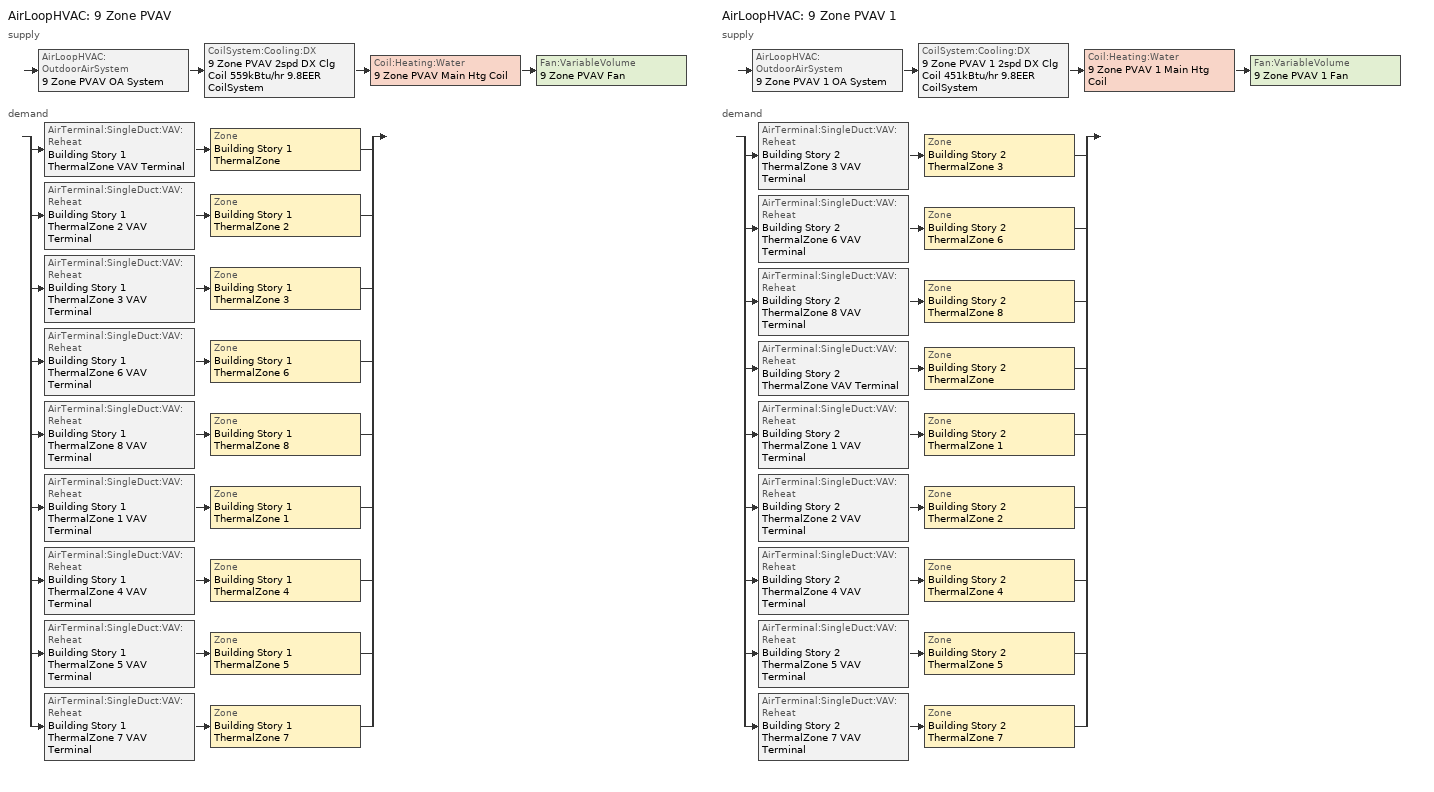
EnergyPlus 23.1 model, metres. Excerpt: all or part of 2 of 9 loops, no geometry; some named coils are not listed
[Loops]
AirLoopHVAC '9 Zone PVAV'
 supply: AirLoopHVAC:OutdoorAirSystem '9 Zone PVAV OA System' > CoilSystem:Cooling:DX '9 Zone PVAV 2spd DX Clg Coil 559kBtu/hr 9.8EER CoilSystem' > Coil:Heating:Water '9 Zone PVAV Main Htg Coil' > Fan:VariableVolume '9 Zone PVAV Fan'
 demand: split
  | AirTerminal:SingleDuct:VAV:Reheat 'Building Story 1 ThermalZone VAV Terminal' > Zone 'Building Story 1 ThermalZone'
  | AirTerminal:SingleDuct:VAV:Reheat 'Building Story 1 ThermalZone 2 VAV Terminal' > Zone 'Building Story 1 ThermalZone 2'
  | AirTerminal:SingleDuct:VAV:Reheat 'Building Story 1 ThermalZone 3 VAV Terminal' > Zone 'Building Story 1 ThermalZone 3'
  | AirTerminal:SingleDuct:VAV:Reheat 'Building Story 1 ThermalZone 6 VAV Terminal' > Zone 'Building Story 1 ThermalZone 6'
  | AirTerminal:SingleDuct:VAV:Reheat 'Building Story 1 ThermalZone 8 VAV Terminal' > Zone 'Building Story 1 ThermalZone 8'
  | AirTerminal:SingleDuct:VAV:Reheat 'Building Story 1 ThermalZone 1 VAV Terminal' > Zone 'Building Story 1 ThermalZone 1'
  | AirTerminal:SingleDuct:VAV:Reheat 'Building Story 1 ThermalZone 4 VAV Terminal' > Zone 'Building Story 1 ThermalZone 4'
  | AirTerminal:SingleDuct:VAV:Reheat 'Building Story 1 ThermalZone 5 VAV Terminal' > Zone 'Building Story 1 ThermalZone 5'
  | AirTerminal:SingleDuct:VAV:Reheat 'Building Story 1 ThermalZone 7 VAV Terminal' > Zone 'Building Story 1 ThermalZone 7'
AirLoopHVAC '9 Zone PVAV 1'
 supply: AirLoopHVAC:OutdoorAirSystem '9 Zone PVAV 1 OA System' > CoilSystem:Cooling:DX '9 Zone PVAV 1 2spd DX Clg Coil 451kBtu/hr 9.8EER CoilSystem' > Coil:Heating:Water '9 Zone PVAV 1 Main Htg Coil' > Fan:VariableVolume '9 Zone PVAV 1 Fan'
 demand: split
  | AirTerminal:SingleDuct:VAV:Reheat 'Building Story 2 ThermalZone 3 VAV Terminal' > Zone 'Building Story 2 ThermalZone 3'
  | AirTerminal:SingleDuct:VAV:Reheat 'Building Story 2 ThermalZone 6 VAV Terminal' > Zone 'Building Story 2 ThermalZone 6'
  | AirTerminal:SingleDuct:VAV:Reheat 'Building Story 2 ThermalZone 8 VAV Terminal' > Zone 'Building Story 2 ThermalZone 8'
  | AirTerminal:SingleDuct:VAV:Reheat 'Building Story 2 ThermalZone VAV Terminal' > Zone 'Building Story 2 ThermalZone'
  | AirTerminal:SingleDuct:VAV:Reheat 'Building Story 2 ThermalZone 1 VAV Terminal' > Zone 'Building Story 2 ThermalZone 1'
  | AirTerminal:SingleDuct:VAV:Reheat 'Building Story 2 ThermalZone 2 VAV Terminal' > Zone 'Building Story 2 ThermalZone 2'
  | AirTerminal:SingleDuct:VAV:Reheat 'Building Story 2 ThermalZone 4 VAV Terminal' > Zone 'Building Story 2 ThermalZone 4'
  | AirTerminal:SingleDuct:VAV:Reheat 'Building Story 2 ThermalZone 5 VAV Terminal' > Zone 'Building Story 2 ThermalZone 5'
  | AirTerminal:SingleDuct:VAV:Reheat 'Building Story 2 ThermalZone 7 VAV Terminal' > Zone 'Building Story 2 ThermalZone 7'
[Material]
Std Wood 6inch 2: Roughness=MediumSmooth; Thickness {m}=0.15; Conductivity {W/m-K}=0.12; Density {kg/m3}=540; Specific Heat {J/kg-K}=1210; Thermal Absorptance=0.9; Solar Absorptance=0.7; Visible Absorptance=0.7
[Construction]
InteriorFurnishings 2: Std Wood 6inch 2
[InternalMass] Construction=InteriorFurnishings 2
Name | Zone or ZoneList | Space or SpaceList | Surface Area {m2}
Building Story 1 Space 6 Mass | Building Story 1 ThermalZone 6 | Building Story 1 Space 6 | 331.154
Building Story 1 Space 7 Mass | Building Story 1 ThermalZone 7 | Building Story 1 Space 7 | 211.661
Building Story 1 Space 8 Mass | Building Story 1 ThermalZone 8 | Building Story 1 Space 8 | 57.5175
[ZoneControl:Thermostat] Temperature Difference Between Cutout And Setpoint {deltaC}=0
Name | Zone or ZoneList | Control Type Schedule | Control 1
Building Story 1 ThermalZone Thermostat | Building Story 1 ThermalZone | Building Story 1 ThermalZone Thermostat Schedule | Story Ground Blended Space Type Thermostat
Building Story 1 ThermalZone 1 Thermostat | Building Story 1 ThermalZone 1 | Building Story 1 ThermalZone 1 Thermostat Schedule | Story Ground Blended Space Type Thermostat 1
Building Story 1 ThermalZone 2 Thermostat | Building Story 1 ThermalZone 2 | Building Story 1 ThermalZone 2 Thermostat Schedule | Story Ground Blended Space Type Thermostat 2
Building Story 1 ThermalZone 3 Thermostat | Building Story 1 ThermalZone 3 | Building Story 1 ThermalZone 3 Thermostat Schedule | Story Ground Blended Space Type Thermostat 3
Building Story 1 ThermalZone 4 Thermostat | Building Story 1 ThermalZone 4 | Building Story 1 ThermalZone 4 Thermostat Schedule | Story Ground Blended Space Type Thermostat 4
Building Story 1 ThermalZone 5 Thermostat | Building Story 1 ThermalZone 5 | Building Story 1 ThermalZone 5 Thermostat Schedule | Story Ground Blended Space Type Thermostat 5
Building Story 1 ThermalZone 6 Thermostat | Building Story 1 ThermalZone 6 | Building Story 1 ThermalZone 6 Thermostat Schedule | Story Ground Blended Space Type Thermostat 6
Building Story 1 ThermalZone 7 Thermostat | Building Story 1 ThermalZone 7 | Building Story 1 ThermalZone 7 Thermostat Schedule | Story Ground Blended Space Type Thermostat 7
Building Story 1 ThermalZone 8 Thermostat | Building Story 1 ThermalZone 8 | Building Story 1 ThermalZone 8 Thermostat Schedule | Story Ground Blended Space Type Thermostat 8
Building Story 2 ThermalZone Thermostat | Building Story 2 ThermalZone | Building Story 2 ThermalZone Thermostat Schedule | Story Mid Blended Space Type Thermostat
Building Story 2 ThermalZone 1 Thermostat | Building Story 2 ThermalZone 1 | Building Story 2 ThermalZone 1 Thermostat Schedule | Story Mid Blended Space Type Thermostat 1
Building Story 2 ThermalZone 2 Thermostat | Building Story 2 ThermalZone 2 | Building Story 2 ThermalZone 2 Thermostat Schedule | Story Mid Blended Space Type Thermostat 2
Building Story 2 ThermalZone 3 Thermostat | Building Story 2 ThermalZone 3 | Building Story 2 ThermalZone 3 Thermostat Schedule | Story Mid Blended Space Type Thermostat 3
Building Story 2 ThermalZone 4 Thermostat | Building Story 2 ThermalZone 4 | Building Story 2 ThermalZone 4 Thermostat Schedule | Story Mid Blended Space Type Thermostat 4
Building Story 2 ThermalZone 5 Thermostat | Building Story 2 ThermalZone 5 | Building Story 2 ThermalZone 5 Thermostat Schedule | Story Mid Blended Space Type Thermostat 5
Building Story 2 ThermalZone 6 Thermostat | Building Story 2 ThermalZone 6 | Building Story 2 ThermalZone 6 Thermostat Schedule | Story Mid Blended Space Type Thermostat 6
Building Story 2 ThermalZone 7 Thermostat | Building Story 2 ThermalZone 7 | Building Story 2 ThermalZone 7 Thermostat Schedule | Story Mid Blended Space Type Thermostat 7
Building Story 2 ThermalZone 8 Thermostat | Building Story 2 ThermalZone 8 | Building Story 2 ThermalZone 8 Thermostat Schedule | Story Mid Blended Space Type Thermostat 8
[ThermostatSetpoint:DualSetpoint] Cooling Setpoint Temperature Schedule=SchoolSecondary CLGSETP_SCH_NO_SETBACK
Name | Heating Setpoint Temperature Schedule
Story Ground Blended Space Type Thermostat; Story Ground Blended Space Type Thermostat 1; Story Ground Blended Space Type Thermostat 2; Story Ground Blended Space Type Thermostat 3; Story Ground Blended Space Type Thermostat 4; Story Ground Blended Space Type Thermostat 5; Story Ground Blended Space Type Thermostat 6; Story Ground Blended Space Type Thermostat 7; Story Ground Blended Space Type Thermostat 8 | SchoolSecondary HTGSETP_SCH_PSZ_AC
Story Mid Blended Space Type Thermostat; Story Mid Blended Space Type Thermostat 1; Story Mid Blended Space Type Thermostat 2; Story Mid Blended Space Type Thermostat 3; Story Mid Blended Space Type Thermostat 4; Story Mid Blended Space Type Thermostat 5; Story Mid Blended Space Type Thermostat 6; Story Mid Blended Space Type Thermostat 7; Story Mid Blended Space Type Thermostat 8 | SchoolSecondary HTGSETP_SCH_YES_OPTIMUM
[AirTerminal:SingleDuct:VAV:Reheat] Availability Schedule=Always On Discrete; Maximum Air Flow Rate {m3/s}=Autosize; Zone Minimum Air Flow Input Method=Constant; Fixed Minimum Air Flow Rate {m3/s}=0; Maximum Hot Water or Steam Flow Rate {m3/s}=Autosize; Minimum Hot Water or Steam Flow Rate {m3/s}=0; Convergence Tolerance=0.001; Damper Heating Action=ReverseWithLimits; Maximum Flow per Zone Floor Area During Reheat {m3/s-m2}=Autocalculate; Maximum Flow Fraction During Reheat=Autocalculate; Maximum Reheat Air Temperature {C}=50
Name | Constant Minimum Air Flow Fraction | Reheat Coil
Building Story 1 ThermalZone VAV Terminal | 0.697873 | Building Story 1 ThermalZone Reheat Coil
Building Story 1 ThermalZone 1 VAV Terminal | 0.697873 | Building Story 1 ThermalZone 1 Reheat Coil
Building Story 1 ThermalZone 2 VAV Terminal | 0.697873 | Building Story 1 ThermalZone 2 Reheat Coil
Building Story 1 ThermalZone 3 VAV Terminal | 0.697873 | Building Story 1 ThermalZone 3 Reheat Coil
Building Story 1 ThermalZone 4 VAV Terminal | 0.697873 | Building Story 1 ThermalZone 4 Reheat Coil
Building Story 1 ThermalZone 5 VAV Terminal | 0.697873 | Building Story 1 ThermalZone 5 Reheat Coil
Building Story 1 ThermalZone 6 VAV Terminal | 0.697873 | Building Story 1 ThermalZone 6 Reheat Coil
Building Story 1 ThermalZone 7 VAV Terminal | 0.697873 | Building Story 1 ThermalZone 7 Reheat Coil
Building Story 1 ThermalZone 8 VAV Terminal | 0.697873 | Building Story 1 ThermalZone 8 Reheat Coil
Building Story 2 ThermalZone VAV Terminal | 0.747834 | Building Story 2 ThermalZone Reheat Coil
Building Story 2 ThermalZone 1 VAV Terminal | 0.747834 | Building Story 2 ThermalZone 1 Reheat Coil
Building Story 2 ThermalZone 2 VAV Terminal | 0.747834 | Building Story 2 ThermalZone 2 Reheat Coil
Building Story 2 ThermalZone 3 VAV Terminal | 0.747834 | Building Story 2 ThermalZone 3 Reheat Coil
Building Story 2 ThermalZone 4 VAV Terminal | 0.747834 | Building Story 2 ThermalZone 4 Reheat Coil
Building Story 2 ThermalZone 5 VAV Terminal | 0.747834 | Building Story 2 ThermalZone 5 Reheat Coil
Building Story 2 ThermalZone 6 VAV Terminal | 0.747834 | Building Story 2 ThermalZone 6 Reheat Coil
Building Story 2 ThermalZone 7 VAV Terminal | 0.747834 | Building Story 2 ThermalZone 7 Reheat Coil
Building Story 2 ThermalZone 8 VAV Terminal | 0.747834 | Building Story 2 ThermalZone 8 Reheat Coil
[Coil:Heating:Water] Availability Schedule=Always On Discrete; U-Factor Times Area Value {W/K}=Autosize; Maximum Water Flow Rate {m3/s}=Autosize; Performance Input Method=UFactorTimesAreaAndDesignWaterFlowRate; Rated Capacity {W}=Autosize; Rated Inlet Water Temperature {C}=82.2222; Rated Inlet Air Temperature {C}=7.22222; Rated Outlet Water Temperature {C}=71.1111; Rated Outlet Air Temperature {C}=12.7778; Rated Ratio for Air and Water Convection=0.5
9 Zone PVAV Main Htg Coil; 9 Zone PVAV 1 Main Htg Coil
[Zone equipment]
Building Story 1 ThermalZone: Building Story 1 ThermalZone VAV Terminal
Building Story 1 ThermalZone 1: Building Story 1 ThermalZone 1 VAV Terminal
Building Story 1 ThermalZone 2: Building Story 1 ThermalZone 2 VAV Terminal
Building Story 1 ThermalZone 3: Building Story 1 ThermalZone 3 VAV Terminal
Building Story 1 ThermalZone 4: Building Story 1 ThermalZone 4 VAV Terminal
Building Story 1 ThermalZone 5: Building Story 1 ThermalZone 5 VAV Terminal
Building Story 1 ThermalZone 6: Building Story 1 ThermalZone 6 VAV Terminal
Building Story 1 ThermalZone 7: Building Story 1 ThermalZone 7 VAV Terminal
Building Story 1 ThermalZone 8: Building Story 1 ThermalZone 8 VAV Terminal
Building Story 2 ThermalZone: Building Story 2 ThermalZone VAV Terminal
Building Story 2 ThermalZone 1: Building Story 2 ThermalZone 1 VAV Terminal
Building Story 2 ThermalZone 2: Building Story 2 ThermalZone 2 VAV Terminal
Building Story 2 ThermalZone 3: Building Story 2 ThermalZone 3 VAV Terminal
Building Story 2 ThermalZone 4: Building Story 2 ThermalZone 4 VAV Terminal
Building Story 2 ThermalZone 5: Building Story 2 ThermalZone 5 VAV Terminal
Building Story 2 ThermalZone 6: Building Story 2 ThermalZone 6 VAV Terminal
Building Story 2 ThermalZone 7: Building Story 2 ThermalZone 7 VAV Terminal
Building Story 2 ThermalZone 8: Building Story 2 ThermalZone 8 VAV Terminal
[Sizing:Zone] Zone Cooling Design Supply Air Temperature Input Method=SupplyAirTemperature; Zone Cooling Design Supply Air Temperature {C}=12.7778; Zone Cooling Design Supply Air Temperature Difference {deltaC}=11.11; Zone Heating Design Supply Air Temperature Input Method=SupplyAirTemperature; Zone Heating Design Supply Air Temperature {C}=50; Zone Heating Design Supply Air Temperature Difference {deltaC}=11.11; Zone Cooling Design Supply Air Humidity Ratio {kgWater/kgDryAir}=0.0085; Zone Heating Design Supply Air Humidity Ratio {kgWater/kgDryAir}=0.008; Cooling Design Air Flow Method=DesignDay; Cooling Design Air Flow Rate {m3/s}=0; Cooling Minimum Air Flow per Zone Floor Area {m3/s-m2}=0.000762; Cooling Minimum Air Flow {m3/s}=0; Cooling Minimum Air Flow Fraction=0; Heating Design Air Flow Method=DesignDay; Heating Design Air Flow Rate {m3/s}=0; Heating Maximum Air Flow per Zone Floor Area {m3/s-m2}=0.002032; Heating Maximum Air Flow {m3/s}=0.141576; Heating Maximum Air Flow Fraction=0.3; Account for Dedicated Outdoor Air System=No; Zone Load Sizing Method=Sensible Load Only No Latent Load; Zone Latent Cooling Design Supply Air Humidity Ratio Input Method=HumidityRatioDifference; Zone Cooling Design Supply Air Humidity Ratio Difference {kgWater/kgDryAir}=0.005; Zone Latent Heating Design Supply Air Humidity Ratio Input Method=HumidityRatioDifference; Zone Humidification Design Supply Air Humidity Ratio Difference {kgWater/kgDryAir}=0.005
Name | Design Specification Outdoor Air Object | Design Specification Zone Air Distribution Object
Building Story 1 ThermalZone | Building Story 1 ThermalZone DSOA Space List | Building Story 1 ThermalZone Design Spec Zone Air Dist
Building Story 1 ThermalZone 1 | Building Story 1 ThermalZone 1 DSOA Space List | Building Story 1 ThermalZone 1 Design Spec Zone Air Dist
Building Story 1 ThermalZone 2 | Building Story 1 ThermalZone 2 DSOA Space List | Building Story 1 ThermalZone 2 Design Spec Zone Air Dist
Building Story 1 ThermalZone 3 | Building Story 1 ThermalZone 3 DSOA Space List | Building Story 1 ThermalZone 3 Design Spec Zone Air Dist
Building Story 1 ThermalZone 4 | Building Story 1 ThermalZone 4 DSOA Space List | Building Story 1 ThermalZone 4 Design Spec Zone Air Dist
Building Story 1 ThermalZone 5 | Building Story 1 ThermalZone 5 DSOA Space List | Building Story 1 ThermalZone 5 Design Spec Zone Air Dist
Building Story 1 ThermalZone 6 | Building Story 1 ThermalZone 6 DSOA Space List | Building Story 1 ThermalZone 6 Design Spec Zone Air Dist
Building Story 1 ThermalZone 7 | Building Story 1 ThermalZone 7 DSOA Space List | Building Story 1 ThermalZone 7 Design Spec Zone Air Dist
Building Story 1 ThermalZone 8 | Building Story 1 ThermalZone 8 DSOA Space List | Building Story 1 ThermalZone 8 Design Spec Zone Air Dist
Building Story 2 ThermalZone | Building Story 2 ThermalZone DSOA Space List | Building Story 2 ThermalZone Design Spec Zone Air Dist
Building Story 2 ThermalZone 1 | Building Story 2 ThermalZone 1 DSOA Space List | Building Story 2 ThermalZone 1 Design Spec Zone Air Dist
Building Story 2 ThermalZone 2 | Building Story 2 ThermalZone 2 DSOA Space List | Building Story 2 ThermalZone 2 Design Spec Zone Air Dist
Building Story 2 ThermalZone 3 | Building Story 2 ThermalZone 3 DSOA Space List | Building Story 2 ThermalZone 3 Design Spec Zone Air Dist
Building Story 2 ThermalZone 4 | Building Story 2 ThermalZone 4 DSOA Space List | Building Story 2 ThermalZone 4 Design Spec Zone Air Dist
Building Story 2 ThermalZone 5 | Building Story 2 ThermalZone 5 DSOA Space List | Building Story 2 ThermalZone 5 Design Spec Zone Air Dist
Building Story 2 ThermalZone 6 | Building Story 2 ThermalZone 6 DSOA Space List | Building Story 2 ThermalZone 6 Design Spec Zone Air Dist
Building Story 2 ThermalZone 7 | Building Story 2 ThermalZone 7 DSOA Space List | Building Story 2 ThermalZone 7 Design Spec Zone Air Dist
Building Story 2 ThermalZone 8 | Building Story 2 ThermalZone 8 DSOA Space List | Building Story 2 ThermalZone 8 Design Spec Zone Air Dist
[DesignSpecification:ZoneAirDistribution] Minimum Zone Ventilation Efficiency=0.6
Building Story 1 ThermalZone Design Spec Zone Air Dist; Building Story 1 ThermalZone 1 Design Spec Zone Air Dist; Building Story 1 ThermalZone 2 Design Spec Zone Air Dist; Building Story 1 ThermalZone 3 Design Spec Zone Air Dist; Building Story 1 ThermalZone 4 Design Spec Zone Air Dist; Building Story 1 ThermalZone 5 Design Spec Zone Air Dist; Building Story 1 ThermalZone 6 Design Spec Zone Air Dist; Building Story 1 ThermalZone 7 Design Spec Zone Air Dist; Building Story 1 ThermalZone 8 Design Spec Zone Air Dist; Building Story 2 ThermalZone Design Spec Zone Air Dist; Building Story 2 ThermalZone 1 Design Spec Zone Air Dist; Building Story 2 ThermalZone 2 Design Spec Zone Air Dist; Building Story 2 ThermalZone 3 Design Spec Zone Air Dist; Building Story 2 ThermalZone 4 Design Spec Zone Air Dist; Building Story 2 ThermalZone 5 Design Spec Zone Air Dist; Building Story 2 ThermalZone 6 Design Spec Zone Air Dist; Building Story 2 ThermalZone 7 Design Spec Zone Air Dist; Building Story 2 ThermalZone 8 Design Spec Zone Air Dist
[Controller:MechanicalVentilation] Demand Controlled Ventilation=No
Name | Availability Schedule | System Outdoor Air Method | Zone or ZoneList 1 | Design Specification Outdoor Air Object Name 1 | Design Specification Zone Air Distribution Object Name 1 | Zone or ZoneList 2 | Design Specification Outdoor Air Object Name 2 | Design Specification Zone Air Distribution Object Name 2 | Zone or ZoneList 3 | Design Specification Outdoor Air Object Name 3 | Design Specification Zone Air Distribution Object Name 3 | Zone or ZoneList 4 | Design Specification Outdoor Air Object Name 4 | Design Specification Zone Air Distribution Object Name 4 | Zone or ZoneList 5 | Design Specification Outdoor Air Object Name 5 | Design Specification Zone Air Distribution Object Name 5 | Zone or ZoneList 6 | Design Specification Outdoor Air Object Name 6 | Design Specification Zone Air Distribution Object Name 6 | Zone or ZoneList 7 | Design Specification Outdoor Air Object Name 7 | Design Specification Zone Air Distribution Object Name 7 | Zone or ZoneList 8 | Design Specification Outdoor Air Object Name 8 | Design Specification Zone Air Distribution Object Name 8 | Zone or ZoneList 9 | Design Specification Outdoor Air Object Name 9 | Design Specification Zone Air Distribution Object Name 9
9 Zone PVAV Ventilation Controller | 9 Zone PVAV Occ Sch | Standard62.1VentilationRateProcedureWithLimit | Building Story 1 ThermalZone | Blended OA | Building Story 1 ThermalZone Design Spec Zone Air Dist | Building Story 1 ThermalZone 1 | Blended OA | Building Story 1 ThermalZone 1 Design Spec Zone Air Dist | Building Story 1 ThermalZone 2 | Blended OA | Building Story 1 ThermalZone 2 Design Spec Zone Air Dist | Building Story 1 ThermalZone 3 | Blended OA | Building Story 1 ThermalZone 3 Design Spec Zone Air Dist | Building Story 1 ThermalZone 4 | Blended OA | Building Story 1 ThermalZone 4 Design Spec Zone Air Dist | Building Story 1 ThermalZone 5 | Blended OA | Building Story 1 ThermalZone 5 Design Spec Zone Air Dist | Building Story 1 ThermalZone 6 | Blended OA | Building Story 1 ThermalZone 6 Design Spec Zone Air Dist | Building Story 1 ThermalZone 7 | Blended OA | Building Story 1 ThermalZone 7 Design Spec Zone Air Dist | Building Story 1 ThermalZone 8 | Blended OA | Building Story 1 ThermalZone 8 Design Spec Zone Air Dist
9 Zone PVAV 1 Ventilation Controller | 9 Zone PVAV 1 Occ Sch | ZoneSum | Building Story 2 ThermalZone | Blended OA 1 | Building Story 2 ThermalZone Design Spec Zone Air Dist | Building Story 2 ThermalZone 1 | Blended OA 1 | Building Story 2 ThermalZone 1 Design Spec Zone Air Dist | Building Story 2 ThermalZone 2 | Blended OA 1 | Building Story 2 ThermalZone 2 Design Spec Zone Air Dist | Building Story 2 ThermalZone 3 | Blended OA 1 | Building Story 2 ThermalZone 3 Design Spec Zone Air Dist | Building Story 2 ThermalZone 4 | Blended OA 1 | Building Story 2 ThermalZone 4 Design Spec Zone Air Dist | Building Story 2 ThermalZone 5 | Blended OA 1 | Building Story 2 ThermalZone 5 Design Spec Zone Air Dist | Building Story 2 ThermalZone 6 | Blended OA 1 | Building Story 2 ThermalZone 6 Design Spec Zone Air Dist | Building Story 2 ThermalZone 7 | Blended OA 1 | Building Story 2 ThermalZone 7 Design Spec Zone Air Dist | Building Story 2 ThermalZone 8 | Blended OA 1 | Building Story 2 ThermalZone 8 Design Spec Zone Air Dist
[DesignSpecification:OutdoorAir] Outdoor Air Method=Sum; Outdoor Air Flow per Zone {m3/s}=0; Outdoor Air Flow Air Changes per Hour {1/hr}=0
Name | Outdoor Air Flow per Person {m3/s-person} | Outdoor Air Flow per Zone Floor Area {m3/s-m2}
Blended OA | 0.00256079 | 0.000687897
Blended OA 1 | 0.00346999 | 0.000689238
[DesignSpecification:OutdoorAir:SpaceList]
Name | Space 1 | Space 1 Design Specification Outdoor Air Object
Building Story 1 ThermalZone DSOA Space List | Building Story 1 Space | Blended OA
Building Story 1 ThermalZone 1 DSOA Space List | Building Story 1 Space 1 | Blended OA
Building Story 1 ThermalZone 2 DSOA Space List | Building Story 1 Space 2 | Blended OA
Building Story 1 ThermalZone 3 DSOA Space List | Building Story 1 Space 3 | Blended OA
Building Story 1 ThermalZone 4 DSOA Space List | Building Story 1 Space 4 | Blended OA
Building Story 1 ThermalZone 5 DSOA Space List | Building Story 1 Space 5 | Blended OA
Building Story 1 ThermalZone 6 DSOA Space List | Building Story 1 Space 6 | Blended OA
Building Story 1 ThermalZone 7 DSOA Space List | Building Story 1 Space 7 | Blended OA
Building Story 1 ThermalZone 8 DSOA Space List | Building Story 1 Space 8 | Blended OA
Building Story 2 ThermalZone DSOA Space List | Building Story 2 Space | Blended OA 1
Building Story 2 ThermalZone 1 DSOA Space List | Building Story 2 Space 1 | Blended OA 1
Building Story 2 ThermalZone 2 DSOA Space List | Building Story 2 Space 2 | Blended OA 1
Building Story 2 ThermalZone 3 DSOA Space List | Building Story 2 Space 3 | Blended OA 1
Building Story 2 ThermalZone 4 DSOA Space List | Building Story 2 Space 4 | Blended OA 1
Building Story 2 ThermalZone 5 DSOA Space List | Building Story 2 Space 5 | Blended OA 1
Building Story 2 ThermalZone 6 DSOA Space List | Building Story 2 Space 6 | Blended OA 1
Building Story 2 ThermalZone 7 DSOA Space List | Building Story 2 Space 7 | Blended OA 1
Building Story 2 ThermalZone 8 DSOA Space List | Building Story 2 Space 8 | Blended OA 1
[Daylighting:Controls] Lighting Control Type=Stepped; Minimum Input Power Fraction for Continuous or ContinuousOff Dimming Control=0.3; Minimum Light Output Fraction for Continuous or ContinuousOff Dimming Control=0.2; Number of Stepped Control Steps=3; Probability Lighting will be Reset When Needed in Manual Stepped Control=1; Glare Calculation Azimuth Angle of View Direction Clockwise from Zone y-Axis {deg}=-0; Maximum Allowable Discomfort Glare Index=22; Illuminance Setpoint at Reference Point 1 {lux}=538
Name | Zone or Space | Glare Calculation Daylighting Reference Point | Daylighting Reference Point 1 | Fraction of Lights Controlled by Reference Point 1 | Daylighting Reference Point 2 | Fraction of Lights Controlled by Reference Point 2 | Illuminance Setpoint at Reference Point 2 {lux}
Building Story 1 ThermalZone 1 DaylightingControls | Building Story 1 ThermalZone 1 | Building Story 1 Space 1 Daylt Sensor 1 | Building Story 1 Space 1 Daylt Sensor 1 | 0.661 | Building Story 1 Space 1 Daylt Sensor 2 | 0.338 | 538
Building Story 1 ThermalZone 2 DaylightingControls | Building Story 1 ThermalZone 2 | Building Story 1 Space 2 Daylt Sensor 1 | Building Story 1 Space 2 Daylt Sensor 1 | 0.713
Building Story 1 ThermalZone 3 DaylightingControls | Building Story 1 ThermalZone 3 | Building Story 1 Space 3 Daylt Sensor 1 | Building Story 1 Space 3 Daylt Sensor 1 | 0.644 | Building Story 1 Space 3 Daylt Sensor 2 | 0.319 | 538
Building Story 1 ThermalZone 4 DaylightingControls | Building Story 1 ThermalZone 4 | Building Story 1 Space 4 Daylt Sensor 1 | Building Story 1 Space 4 Daylt Sensor 1 | 0.649 | Building Story 1 Space 4 Daylt Sensor 2 | 0.34 | 538
Building Story 1 ThermalZone 5 DaylightingControls | Building Story 1 ThermalZone 5 | Building Story 1 Space 5 Daylt Sensor 1 | Building Story 1 Space 5 Daylt Sensor 1 | 0.712
Building Story 1 ThermalZone 6 DaylightingControls | Building Story 1 ThermalZone 6 | Building Story 1 Space 6 Daylt Sensor 1 | Building Story 1 Space 6 Daylt Sensor 1 | 0.648 | Building Story 1 Space 6 Daylt Sensor 2 | 0.341 | 538
Building Story 1 ThermalZone 7 DaylightingControls | Building Story 1 ThermalZone 7 | Building Story 1 Space 7 Daylt Sensor 1 | Building Story 1 Space 7 Daylt Sensor 1 | 0.647 | Building Story 1 Space 7 Daylt Sensor 2 | 0.336 | 538
Building Story 1 ThermalZone 8 DaylightingControls | Building Story 1 ThermalZone 8 | Building Story 1 Space 8 Daylt Sensor 1 | Building Story 1 Space 8 Daylt Sensor 1 | 0.716
[AirLoopHVAC] Design Supply Air Flow Rate {m3/s}=AutoSize; Design Return Air Flow Fraction of Supply Air Flow=1
9 Zone PVAV; 9 Zone PVAV 1
[Sizing:System] Type of Load to Size On=Sensible; Central Heating Maximum System Air Flow Ratio=0.3; Preheat Design Temperature {C}=7.22222; Preheat Design Humidity Ratio {kgWater/kgDryAir}=0.008; Precool Design Temperature {C}=12.7778; Precool Design Humidity Ratio {kgWater/kgDryAir}=0.008; Central Cooling Design Supply Air Temperature {C}=12.7778; Central Heating Design Supply Air Temperature {C}=12.7778; Type of Zone Sum to Use=Coincident; 100% Outdoor Air in Cooling=No; 100% Outdoor Air in Heating=No; Central Cooling Design Supply Air Humidity Ratio {kgWater/kgDryAir}=0.0085; Central Heating Design Supply Air Humidity Ratio {kgWater/kgDryAir}=0.008; Cooling Supply Air Flow Rate Method=DesignDay; Cooling Supply Air Flow Rate {m3/s}=0; Cooling Supply Air Flow Rate Per Floor Area {m3/s-m2}=0.00996765; Cooling Fraction of Autosized Cooling Supply Air Flow Rate=1; Cooling Supply Air Flow Rate Per Unit Cooling Capacity {m3/s-W}=3.94755e-05; Heating Supply Air Flow Rate Method=DesignDay; Heating Supply Air Flow Rate {m3/s}=0; Heating Supply Air Flow Rate Per Floor Area {m3/s-m2}=0.00996765; Heating Fraction of Autosized Heating Supply Air Flow Rate=1; Heating Fraction of Autosized Cooling Supply Air Flow Rate=1; Heating Supply Air Flow Rate Per Unit Heating Capacity {m3/s-W}=3.15882e-05; System Outdoor Air Method=ZoneSum; Zone Maximum Outdoor Air Fraction=1; Cooling Design Capacity Method=CoolingDesignCapacity; Cooling Design Capacity {W}=Autosize; Cooling Design Capacity Per Floor Area {W/m2}=234.7; Fraction of Autosized Cooling Design Capacity=1; Heating Design Capacity Method=HeatingDesignCapacity; Heating Design Capacity {W}=Autosize; Heating Design Capacity Per Floor Area {W/m2}=157; Fraction of Autosized Heating Design Capacity=1; Central Cooling Capacity Control Method=OnOff; Occupant Diversity=Autosize
Name | Design Outdoor Air Flow Rate {m3/s}
9 Zone PVAV | 4.89907
9 Zone PVAV 1 | 4.315
[Controller:WaterCoil] Control Variable=Temperature; Action=Normal; Actuator Variable=Flow; Controller Convergence Tolerance {deltaC}=0.0001; Maximum Actuated Flow {m3/s}=Autosize; Minimum Actuated Flow {m3/s}=0
9 Zone PVAV Main Htg Coil Controller; 9 Zone PVAV 1 Main Htg Coil Controller
[Controller:OutdoorAir] Maximum Outdoor Air Flow Rate {m3/s}=Autosize; Economizer Control Type=DifferentialDryBulb; Economizer Control Action Type=ModulateFlow; Lockout Type=LockoutWithHeating; Minimum Limit Type=FixedMinimum; High Humidity Control=No; Control High Indoor Humidity Based on Outdoor Humidity Ratio=Yes; Heat Recovery Bypass Control Type=BypassWhenWithinEconomizerLimits
Name | Minimum Outdoor Air Flow Rate {m3/s} | Minimum Outdoor Air Schedule | Mechanical Ventilation Controller
Controller Outdoor Air 1 | 0 | 9 Zone PVAV Occ Sch | 9 Zone PVAV Ventilation Controller
Controller Outdoor Air 2 | Autosize | 9 Zone PVAV 1 Occ Sch | 9 Zone PVAV 1 Ventilation Controller
[SetpointManager:MixedAir] Control Variable=Temperature
Name | Setpoint Node or NodeList
9 Zone PVAV Mixed Air Node OS Default SPM | 9 Zone PVAV Mixed Air Node
9 Zone PVAV 2spd DX Clg Coil Outlet Air Node OS Default SPM | 9 Zone PVAV 2spd DX Clg Coil Outlet Air Node
9 Zone PVAV Main Htg Coil Outlet Air Node OS Default SPM | 9 Zone PVAV Main Htg Coil Outlet Air Node
9 Zone PVAV 1 Mixed Air Node OS Default SPM | 9 Zone PVAV 1 Mixed Air Node
9 Zone PVAV 1 2spd DX Clg Coil Outlet Air Node OS Default SPM | 9 Zone PVAV 1 2spd DX Clg Coil Outlet Air Node
9 Zone PVAV 1 Main Htg Coil Outlet Air Node OS Default SPM | 9 Zone PVAV 1 Main Htg Coil Outlet Air Node
[CoilSystem:Cooling:DX] Availability Schedule=Always On Discrete
Name | Cooling Coil
9 Zone PVAV 2spd DX Clg Coil 559kBtu/hr 9.8EER CoilSystem | 9 Zone PVAV 2spd DX Clg Coil 559kBtu/hr 9.8EER
9 Zone PVAV 1 2spd DX Clg Coil 451kBtu/hr 9.8EER CoilSystem | 9 Zone PVAV 1 2spd DX Clg Coil 451kBtu/hr 9.8EER
[Coil:Cooling:DX:TwoSpeed] Availability Schedule=Always On Discrete; High Speed Gross Rated Total Cooling Capacity {W}=Autosize; High Speed Rated Sensible Heat Ratio=Autosize; High Speed Gross Rated Cooling COP {W/W}=3.39929; High Speed Rated Air Flow Rate {m3/s}=Autosize; Unit Internal Static Air Pressure {Pa}=773.3; Total Cooling Capacity Function of Temperature Curve=PSZ-AC_Unitary_PackagecoolCapFT; Total Cooling Capacity Function of Flow Fraction Curve=PSZ-AC_Unitary_PackagecoolFFF; Energy Input Ratio Function of Temperature Curve=PSZ-AC DX Unitary Package EIRFT; Energy Input Ratio Function of Flow Fraction Curve=PSZ-AC_Unitary_PackagecoolEIRFFF; Part Load Fraction Correlation Curve=PSZ-AC_Unitary_PackagecoolPLR; Low Speed Gross Rated Total Cooling Capacity {W}=Autosize; Low Speed Gross Rated Sensible Heat Ratio=0.69; Low Speed Gross Rated Cooling COP {W/W}=3.39929; Low Speed Rated Air Flow Rate {m3/s}=Autosize; Low Speed Total Cooling Capacity Function of Temperature Curve=PSZ-AC_Unitary_PackagecoolCapFT; Low Speed Energy Input Ratio Function of Temperature Curve=PSZ-AC DX Unitary Package EIRFT; Condenser Type=AirCooled; Minimum Outdoor Dry-Bulb Temperature for Compressor Operation {C}=-25; High Speed Evaporative Condenser Effectiveness=0.9; High Speed Evaporative Condenser Air Flow Rate {m3/s}=Autosize; High Speed Evaporative Condenser Pump Rated Power Consumption {W}=Autosize; Low Speed Evaporative Condenser Effectiveness=0.9; Low Speed Evaporative Condenser Air Flow Rate {m3/s}=Autosize; Low Speed Evaporative Condenser Pump Rated Power Consumption {W}=Autosize; Basin Heater Capacity {W/K}=0; Basin Heater Setpoint Temperature {C}=2
9 Zone PVAV 2spd DX Clg Coil 559kBtu/hr 9.8EER; 9 Zone PVAV 1 2spd DX Clg Coil 451kBtu/hr 9.8EER
[Fan:VariableVolume] Fan Total Efficiency=0.6045; Pressure Rise {Pa}=1389.92; Maximum Flow Rate {m3/s}=AutoSize; Fan Power Minimum Flow Rate Input Method=Fraction; Fan Power Minimum Flow Fraction=0.25; Fan Power Minimum Air Flow Rate {m3/s}=0; Motor Efficiency=0.93; Motor In Airstream Fraction=1; Fan Power Coefficient 1=0.04076; Fan Power Coefficient 2=0.0881; Fan Power Coefficient 3=-0.0729; Fan Power Coefficient 4=0.9437; Fan Power Coefficient 5=0
Name | Availability Schedule
9 Zone PVAV Fan | 9 Zone PVAV Occ Sch
9 Zone PVAV 1 Fan | 9 Zone PVAV 1 Occ Sch
[SetpointManager:Warmest] Control Variable=Temperature; Minimum Setpoint Temperature {C}=12.7778; Maximum Setpoint Temperature {C}=15.5556; Strategy=MaximumTemperature
Name | HVAC Air Loop | Setpoint Node or NodeList
9 Zone PVAV SAT Warmest Reset | 9 Zone PVAV | 9 Zone PVAV Supply Outlet Node
9 Zone PVAV 1 SAT Warmest Reset | 9 Zone PVAV 1 | 9 Zone PVAV 1 Supply Outlet Node
[Schedule:Day:Interval]
SchoolSecondary HTGSETP_SCH_PSZ_AC Wkdy Day: No, 06:00, 15.6, 21:00, 21, 24:00, 15.6
SchoolSecondary HTGSETP_SCH_PSZ_AC Default; SchoolSecondary HTGSETP_SCH_PSZ_AC Summer Design Day; SchoolSecondary HTGSETP_SCH_YES_OPTIMUM Default; SchoolSecondary HTGSETP_SCH_YES_OPTIMUM Summer Design Day: No, 24:00, 15.6
SchoolSecondary HTGSETP_SCH_PSZ_AC Winter Design Day; SchoolSecondary HTGSETP_SCH_YES_OPTIMUM Winter Design Day: No, 24:00, 21
SchoolSecondary CLGSETP_SCH_NO_SETBACK Default; SchoolSecondary CLGSETP_SCH_NO_SETBACK Summer Design Day: No, 24:00, 24
SchoolSecondary CLGSETP_SCH_NO_SETBACK Winter Design Day: No, 24:00, 29.44
9 Zone PVAV Occ Sch Thursday; 9 Zone PVAV Occ Sch Friday; 9 Zone PVAV Occ Sch Default; 9 Zone PVAV Occ Sch Tuesday; 9 Zone PVAV Occ Sch Wednesday; 9 Zone PVAV Occ Sch Tuesday 2; 9 Zone PVAV Occ Sch Wednesday 2; 9 Zone PVAV Occ Sch Thursday 2; 9 Zone PVAV Occ Sch Friday 2; 9 Zone PVAV Occ Sch Monday 2; 9 Zone PVAV 1 Occ Sch Default: No, 08:00, 0, 21:00, 1, 24:00, 0
9 Zone PVAV Occ Sch Sunday; 9 Zone PVAV 1 Occ Sch Sunday: No, 24:00, 0
9 Zone PVAV Occ Sch Wednesday 1; 9 Zone PVAV Occ Sch Thursday 1; 9 Zone PVAV Occ Sch Friday 1; 9 Zone PVAV Occ Sch Monday 1; 9 Zone PVAV Occ Sch Tuesday 1: No, 08:00, 0, 19:00, 1, 24:00, 0
9 Zone PVAV Occ Sch Summer Design Day; 9 Zone PVAV Occ Sch Winter Design Day; 9 Zone PVAV 1 Occ Sch Summer Design Day; 9 Zone PVAV 1 Occ Sch Winter Design Day: No, 24:00, 1
SchoolSecondary HTGSETP_SCH_YES_OPTIMUM Wkdy Day: No, 06:00, 15.6, 07:00, 17.8, 08:00, 20, 21:00, 21, 24:00, 15.6
[Schedule:Week:Daily]
SchoolSecondary HTGSETP_SCH_PSZ_AC Week Rule - Jan1-Jan3: SchoolSecondary HTGSETP_SCH_PSZ_AC Wkdy Day, SchoolSecondary HTGSETP_SCH_PSZ_AC Wkdy Day, SchoolSecondary HTGSETP_SCH_PSZ_AC Wkdy Day, SchoolSecondary HTGSETP_SCH_PSZ_AC Wkdy Day, SchoolSecondary HTGSETP_SCH_PSZ_AC Wkdy Day, SchoolSecondary HTGSETP_SCH_PSZ_AC Wkdy Day, SchoolSecondary HTGSETP_SCH_PSZ_AC Default, SchoolSecondary HTGSETP_SCH_PSZ_AC Default, SchoolSecondary HTGSETP_SCH_PSZ_AC Summer Design Day, SchoolSecondary HTGSETP_SCH_PSZ_AC Winter Design Day, SchoolSecondary HTGSETP_SCH_PSZ_AC Default, SchoolSecondary HTGSETP_SCH_PSZ_AC Default
SchoolSecondary HTGSETP_SCH_PSZ_AC Week Rule - Jan4-Dec31: SchoolSecondary HTGSETP_SCH_PSZ_AC Default, SchoolSecondary HTGSETP_SCH_PSZ_AC Wkdy Day, SchoolSecondary HTGSETP_SCH_PSZ_AC Wkdy Day, SchoolSecondary HTGSETP_SCH_PSZ_AC Wkdy Day, SchoolSecondary HTGSETP_SCH_PSZ_AC Wkdy Day, SchoolSecondary HTGSETP_SCH_PSZ_AC Wkdy Day, SchoolSecondary HTGSETP_SCH_PSZ_AC Default, SchoolSecondary HTGSETP_SCH_PSZ_AC Default, SchoolSecondary HTGSETP_SCH_PSZ_AC Summer Design Day, SchoolSecondary HTGSETP_SCH_PSZ_AC Winter Design Day, SchoolSecondary HTGSETP_SCH_PSZ_AC Default, SchoolSecondary HTGSETP_SCH_PSZ_AC Default
SchoolSecondary CLGSETP_SCH_NO_SETBACK Week Rule - Jan1-Dec31: SchoolSecondary CLGSETP_SCH_NO_SETBACK Default, SchoolSecondary CLGSETP_SCH_NO_SETBACK Default, SchoolSecondary CLGSETP_SCH_NO_SETBACK Default, SchoolSecondary CLGSETP_SCH_NO_SETBACK Default, SchoolSecondary CLGSETP_SCH_NO_SETBACK Default, SchoolSecondary CLGSETP_SCH_NO_SETBACK Default, SchoolSecondary CLGSETP_SCH_NO_SETBACK Default, SchoolSecondary CLGSETP_SCH_NO_SETBACK Default, SchoolSecondary CLGSETP_SCH_NO_SETBACK Summer Design Day, SchoolSecondary CLGSETP_SCH_NO_SETBACK Winter Design Day, SchoolSecondary CLGSETP_SCH_NO_SETBACK Default, SchoolSecondary CLGSETP_SCH_NO_SETBACK Default
9 Zone PVAV Occ Sch Week Rule - Jan1-Jan3: 9 Zone PVAV Occ Sch Thursday, 9 Zone PVAV Occ Sch Thursday, 9 Zone PVAV Occ Sch Thursday, 9 Zone PVAV Occ Sch Thursday, 9 Zone PVAV Occ Sch Thursday, 9 Zone PVAV Occ Sch Friday, 9 Zone PVAV Occ Sch Sunday, 9 Zone PVAV Occ Sch Default, 9 Zone PVAV Occ Sch Summer Design Day, 9 Zone PVAV Occ Sch Winter Design Day, 9 Zone PVAV Occ Sch Default, 9 Zone PVAV Occ Sch Default
9 Zone PVAV Occ Sch Week Rule - Jan4-Jun27: 9 Zone PVAV Occ Sch Sunday, 9 Zone PVAV Occ Sch Default, 9 Zone PVAV Occ Sch Tuesday, 9 Zone PVAV Occ Sch Wednesday, 9 Zone PVAV Occ Sch Thursday, 9 Zone PVAV Occ Sch Friday, 9 Zone PVAV Occ Sch Sunday, 9 Zone PVAV Occ Sch Default, 9 Zone PVAV Occ Sch Summer Design Day, 9 Zone PVAV Occ Sch Winter Design Day, 9 Zone PVAV Occ Sch Default, 9 Zone PVAV Occ Sch Default
9 Zone PVAV Occ Sch Week Rule - Jun28-Jul4: 9 Zone PVAV Occ Sch Sunday, 9 Zone PVAV Occ Sch Default, 9 Zone PVAV Occ Sch Tuesday, 9 Zone PVAV Occ Sch Wednesday 1, 9 Zone PVAV Occ Sch Thursday 1, 9 Zone PVAV Occ Sch Friday 1, 9 Zone PVAV Occ Sch Sunday, 9 Zone PVAV Occ Sch Default, 9 Zone PVAV Occ Sch Summer Design Day, 9 Zone PVAV Occ Sch Winter Design Day, 9 Zone PVAV Occ Sch Default, 9 Zone PVAV Occ Sch Default
9 Zone PVAV Occ Sch Week Rule - Jul5-Aug29: 9 Zone PVAV Occ Sch Sunday, 9 Zone PVAV Occ Sch Monday 1, 9 Zone PVAV Occ Sch Tuesday 1, 9 Zone PVAV Occ Sch Wednesday 1, 9 Zone PVAV Occ Sch Thursday 1, 9 Zone PVAV Occ Sch Friday 1, 9 Zone PVAV Occ Sch Sunday, 9 Zone PVAV Occ Sch Default, 9 Zone PVAV Occ Sch Summer Design Day, 9 Zone PVAV Occ Sch Winter Design Day, 9 Zone PVAV Occ Sch Default, 9 Zone PVAV Occ Sch Default
9 Zone PVAV Occ Sch Week Rule - Aug30-Sep5: 9 Zone PVAV Occ Sch Sunday, 9 Zone PVAV Occ Sch Monday 1, 9 Zone PVAV Occ Sch Tuesday 2, 9 Zone PVAV Occ Sch Wednesday 2, 9 Zone PVAV Occ Sch Thursday 2, 9 Zone PVAV Occ Sch Friday 2, 9 Zone PVAV Occ Sch Sunday, 9 Zone PVAV Occ Sch Default, 9 Zone PVAV Occ Sch Summer Design Day, 9 Zone PVAV Occ Sch Winter Design Day, 9 Zone PVAV Occ Sch Default, 9 Zone PVAV Occ Sch Default
9 Zone PVAV Occ Sch Week Rule - Sep6-Dec31: 9 Zone PVAV Occ Sch Sunday, 9 Zone PVAV Occ Sch Monday 2, 9 Zone PVAV Occ Sch Tuesday 2, 9 Zone PVAV Occ Sch Wednesday 2, 9 Zone PVAV Occ Sch Thursday 2, 9 Zone PVAV Occ Sch Friday 2, 9 Zone PVAV Occ Sch Sunday, 9 Zone PVAV Occ Sch Default, 9 Zone PVAV Occ Sch Summer Design Day, 9 Zone PVAV Occ Sch Winter Design Day, 9 Zone PVAV Occ Sch Default, 9 Zone PVAV Occ Sch Default
SchoolSecondary HTGSETP_SCH_YES_OPTIMUM Week Rule - Jan1-Jan3: SchoolSecondary HTGSETP_SCH_YES_OPTIMUM Wkdy Day, SchoolSecondary HTGSETP_SCH_YES_OPTIMUM Wkdy Day, SchoolSecondary HTGSETP_SCH_YES_OPTIMUM Wkdy Day, SchoolSecondary HTGSETP_SCH_YES_OPTIMUM Wkdy Day, SchoolSecondary HTGSETP_SCH_YES_OPTIMUM Wkdy Day, SchoolSecondary HTGSETP_SCH_YES_OPTIMUM Wkdy Day, SchoolSecondary HTGSETP_SCH_YES_OPTIMUM Default, SchoolSecondary HTGSETP_SCH_YES_OPTIMUM Default, SchoolSecondary HTGSETP_SCH_YES_OPTIMUM Summer Design Day, SchoolSecondary HTGSETP_SCH_YES_OPTIMUM Winter Design Day, SchoolSecondary HTGSETP_SCH_YES_OPTIMUM Default, SchoolSecondary HTGSETP_SCH_YES_OPTIMUM Default
SchoolSecondary HTGSETP_SCH_YES_OPTIMUM Week Rule - Jan4-Dec31: SchoolSecondary HTGSETP_SCH_YES_OPTIMUM Default, SchoolSecondary HTGSETP_SCH_YES_OPTIMUM Wkdy Day, SchoolSecondary HTGSETP_SCH_YES_OPTIMUM Wkdy Day, SchoolSecondary HTGSETP_SCH_YES_OPTIMUM Wkdy Day, SchoolSecondary HTGSETP_SCH_YES_OPTIMUM Wkdy Day, SchoolSecondary HTGSETP_SCH_YES_OPTIMUM Wkdy Day, SchoolSecondary HTGSETP_SCH_YES_OPTIMUM Default, SchoolSecondary HTGSETP_SCH_YES_OPTIMUM Default, SchoolSecondary HTGSETP_SCH_YES_OPTIMUM Summer Design Day, SchoolSecondary HTGSETP_SCH_YES_OPTIMUM Winter Design Day, SchoolSecondary HTGSETP_SCH_YES_OPTIMUM Default, SchoolSecondary HTGSETP_SCH_YES_OPTIMUM Default
9 Zone PVAV 1 Occ Sch Week Rule - Jan1-Jan3: 9 Zone PVAV 1 Occ Sch Default, 9 Zone PVAV 1 Occ Sch Default, 9 Zone PVAV 1 Occ Sch Default, 9 Zone PVAV 1 Occ Sch Default, 9 Zone PVAV 1 Occ Sch Default, 9 Zone PVAV 1 Occ Sch Default, 9 Zone PVAV 1 Occ Sch Sunday, 9 Zone PVAV 1 Occ Sch Default, 9 Zone PVAV 1 Occ Sch Summer Design Day, 9 Zone PVAV 1 Occ Sch Winter Design Day, 9 Zone PVAV 1 Occ Sch Default, 9 Zone PVAV 1 Occ Sch Default
9 Zone PVAV 1 Occ Sch Week Rule - Jan4-Dec31: 9 Zone PVAV 1 Occ Sch Sunday, 9 Zone PVAV 1 Occ Sch Default, 9 Zone PVAV 1 Occ Sch Default, 9 Zone PVAV 1 Occ Sch Default, 9 Zone PVAV 1 Occ Sch Default, 9 Zone PVAV 1 Occ Sch Default, 9 Zone PVAV 1 Occ Sch Sunday, 9 Zone PVAV 1 Occ Sch Default, 9 Zone PVAV 1 Occ Sch Summer Design Day, 9 Zone PVAV 1 Occ Sch Winter Design Day, 9 Zone PVAV 1 Occ Sch Default, 9 Zone PVAV 1 Occ Sch Default
[Schedule:Year]
SchoolSecondary HTGSETP_SCH_PSZ_AC: SchoolSecondary HTGSETP_SCH_PSZ_AC Week Rule - Jan1-Jan3, 1, 1, 1, 3, SchoolSecondary HTGSETP_SCH_PSZ_AC Week Rule - Jan4-Dec31, 1, 4, 12, 31
SchoolSecondary CLGSETP_SCH_NO_SETBACK: SchoolSecondary CLGSETP_SCH_NO_SETBACK Week Rule - Jan1-Dec31, 1, 1, 12, 31
9 Zone PVAV Occ Sch: 9 Zone PVAV Occ Sch Week Rule - Jan1-Jan3, 1, 1, 1, 3, 9 Zone PVAV Occ Sch Week Rule - Jan4-Jun27, 1, 4, 6, 27, 9 Zone PVAV Occ Sch Week Rule - Jun28-Jul4, 6, 28, 7, 4, 9 Zone PVAV Occ Sch Week Rule - Jul5-Aug29, 7, 5, 8, 29, 9 Zone PVAV Occ Sch Week Rule - Aug30-Sep5, 8, 30, 9, 5, 9 Zone PVAV Occ Sch Week Rule - Sep6-Dec31, 9, 6, 12, 31
SchoolSecondary HTGSETP_SCH_YES_OPTIMUM: SchoolSecondary HTGSETP_SCH_YES_OPTIMUM Week Rule - Jan1-Jan3, 1, 1, 1, 3, SchoolSecondary HTGSETP_SCH_YES_OPTIMUM Week Rule - Jan4-Dec31, 1, 4, 12, 31
9 Zone PVAV 1 Occ Sch: 9 Zone PVAV 1 Occ Sch Week Rule - Jan1-Jan3, 1, 1, 1, 3, 9 Zone PVAV 1 Occ Sch Week Rule - Jan4-Dec31, 1, 4, 12, 31
[Schedule:Compact]
Building Story 1 ThermalZone Thermostat Schedule; Building Story 1 ThermalZone 1 Thermostat Schedule; Building Story 1 ThermalZone 2 Thermostat Schedule; Building Story 1 ThermalZone 3 Thermostat Schedule; Building Story 1 ThermalZone 4 Thermostat Schedule; Building Story 1 ThermalZone 5 Thermostat Schedule; Building Story 1 ThermalZone 6 Thermostat Schedule; Building Story 1 ThermalZone 7 Thermostat Schedule; Building Story 1 ThermalZone 8 Thermostat Schedule; Building Story 2 ThermalZone Thermostat Schedule; Building Story 2 ThermalZone 1 Thermostat Schedule; Building Story 2 ThermalZone 2 Thermostat Schedule; Building Story 2 ThermalZone 3 Thermostat Schedule; Building Story 2 ThermalZone 4 Thermostat Schedule; Building Story 2 ThermalZone 5 Thermostat Schedule; Building Story 2 ThermalZone 6 Thermostat Schedule; Building Story 2 ThermalZone 7 Thermostat Schedule; Building Story 2 ThermalZone 8 Thermostat Schedule: Through: 12/31, For: AllDays, Until: 24:00, 4
[Schedule:Constant]
Always On Discrete: OnOff, 1
[Curve:Biquadratic] Minimum Value of x=12.77778; Maximum Value of x=23.88889; Minimum Value of y=21.11111; Maximum Value of y=46.11111
Name | Coefficient1 Constant | Coefficient2 x | Coefficient3 x**2 | Coefficient4 y | Coefficient5 y**2 | Coefficient6 x*y
PSZ-AC_Unitary_PackagecoolCapFT | 0.766956 | 0.0107756 | -4.14703e-05 | 0.00134961 | -0.000261144 | 0.000457488
PSZ-AC DX Unitary Package EIRFT | 0.297145 | 0.0430933 | -0.000748766 | 0.00597727 | 0.000482112 | -0.000956448
[Curve:Quadratic]
Name | Coefficient1 Constant | Coefficient2 x | Coefficient3 x**2 | Minimum Value of x | Maximum Value of x
PSZ-AC_Unitary_PackagecoolFFF | 0.8 | 0.2 | 0 | 0.5 | 1.5
PSZ-AC_Unitary_PackagecoolEIRFFF | 1.156 | -0.1816 | 0.0256 | 0.5 | 1.5
PSZ-AC_Unitary_PackagecoolPLR | 0.75 | 0.25 | 0 | 0 | 1
